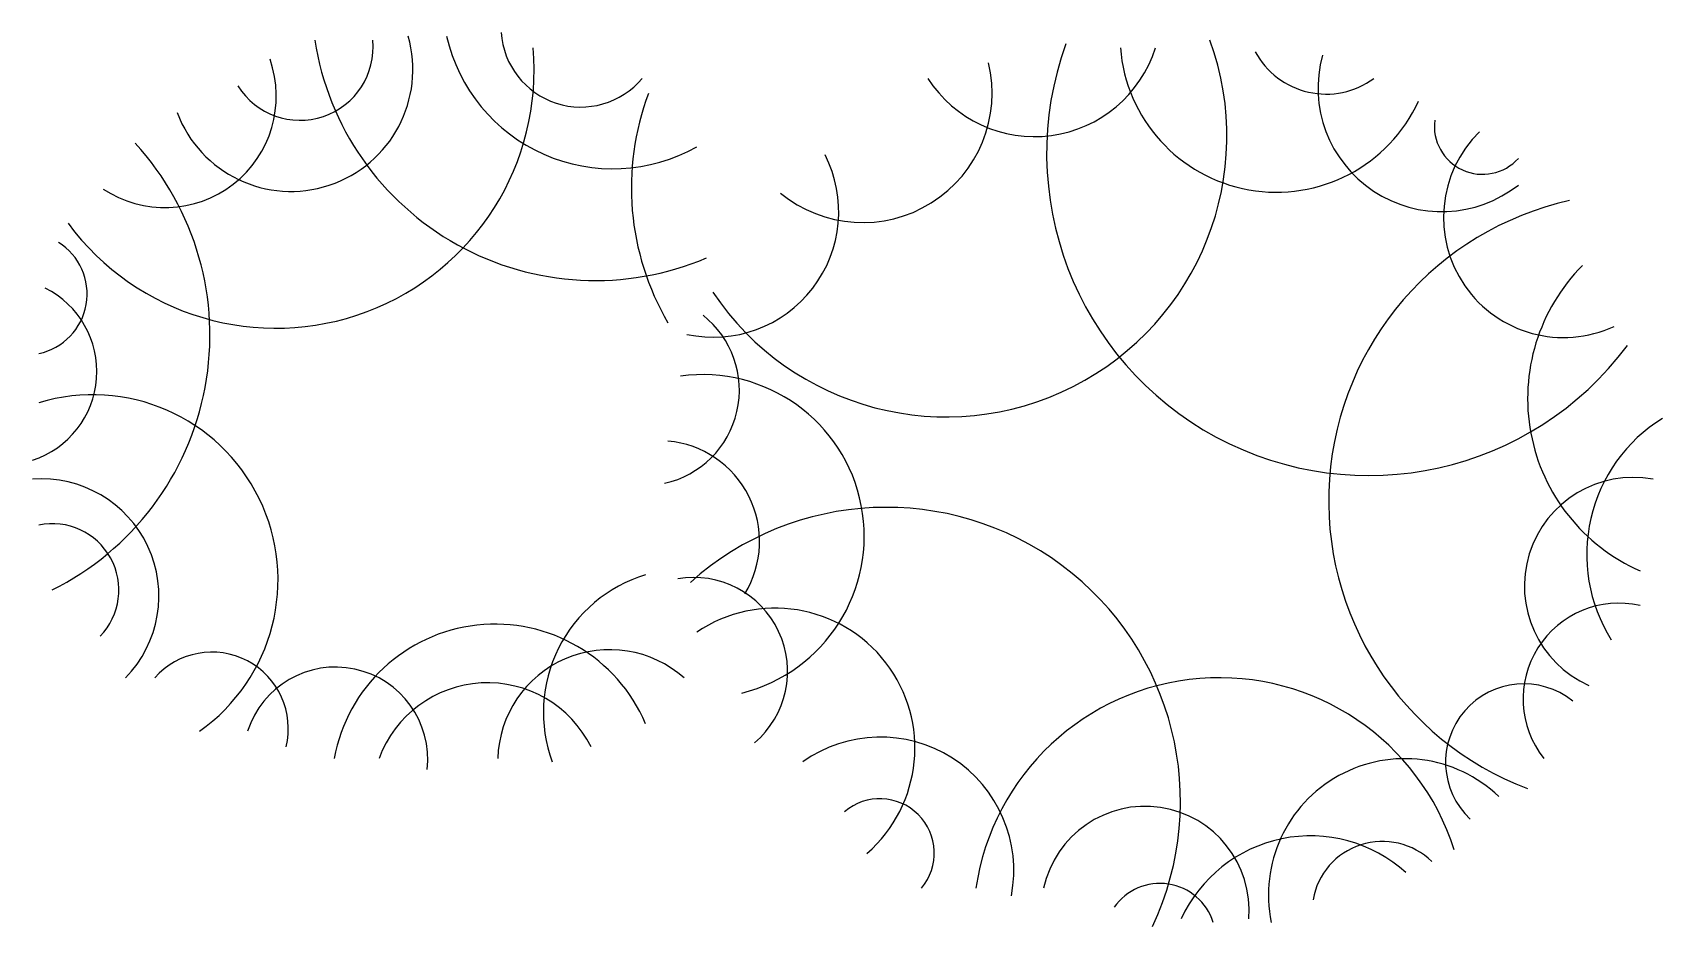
# Model space of a CAD drawing. Extents: x -4.79 to 2.05, y -1.78 to 1.97.
import ezdxf

# ---------------------------------------------------------------- set-up
doc = ezdxf.new("R2010")
doc.units = 0
doc.header["$LTSCALE"] = 100
doc.layers.add('P-ARVORE', color=7, linetype='CONTINUOUS')

msp = doc.modelspace()

# ---------------------------------------------------------------- linework, layer by layer
at = {"layer": 'P-ARVORE', "color": 0, "linetype": 'CONTINUOUS'}
for centre, radius, start, end in [((-3.7081, 1.8132), 0.5115, 200.68047, 15.93051), ((-3.6707, 1.907), 0.3069, 211.94903, 5.56792), ((-2.43, 2.1197), 1.1924, 188.82665, 293.01684), ((-2.3566, 2.1125), 0.716, 192.81577, 299.45236), ((-2.491, 1.9915), 0.3357, 183.9385, 320.11881), ((-0.957, 1.5337), 1.1789, 213.75721, 19.99098), ((0.8179, 1.4615), 1.3527, 160.10134, 323.38377), ((-3.7716, 1.8116), 1.0845, 216.40712, 4.94396), ((-4.2381, 1.7015), 0.4681, 236.41136, 19.32692), ((-0.5862, 2.064), 0.5325, 212.71086, 342.63629), ((0.43, 1.9552), 0.6571, 184.37702, 335.35395), ((0.6385, 2.0483), 0.3381, 208.27409, 306.41434), ((1.1242, 1.7365), 0.5197, 164.73557, 308.25709), ((-1.3077, 1.7148), 0.544, 230.56237, 13.48569), ((-1.1557, 1.3169), 1.1232, 159.35921, 210.32731), ((1.2955, 1.5757), 0.2024, 172.84018, 318.04164), ((1.6358, 1.1922), 0.5043, 134.4341, 294.96103), ((-5.2419, 0.6974), 1.1934, 296.37701, 42.51186), ((-1.9347, 1.2162), 0.5268, 257.87626, 26.97618), ((1.9408, 0.0023), 1.2914, 102.53206, 249.33025), ((-4.8197, 0.8707), 0.2553, 281.96055, 58.2055), ((2.2755, 0.4322), 0.7907, 135.07713, 246.23913), ((-4.9152, 0.5453), 0.3916, 288.1344, 63.43764), ((-2.2255, 0.4669), 0.4002, 282.41587, 51.80365), ((-1.9796, -0.1464), 0.6786, 284.06029, 97.82305), ((-4.5401, -0.3296), 0.7773, 305.14256, 106.95596), ((2.4051, -0.2228), 0.6721, 121.79833, 212.18854), ((-2.1637, -0.1681), 0.4233, 328.60428, 84.78867), ((-4.7549, -0.3975), 0.4919, 315.65178, 94.49102), ((1.928, -0.3559), 0.4566, 79.41935, 245.9875), ((-1.2076, -1.2596), 1.2345, 334.82458, 131.85072), ((-4.71, -0.3723), 0.2788, 315.96192, 101.75681), ((-2.0453, -0.8858), 0.603, 106.75876, 200.20209), ((-2.0173, -0.7138), 0.3943, 310.44545, 99.80156), ((-1.6756, -1.0358), 0.5874, 311.08446, 124.05962), ((1.8686, -0.8301), 0.4026, 77.33881, 218.24182), ((-2.8511, -1.2022), 0.6867, 23.03492, 169.68508), ((-4.0402, -0.9536), 0.3207, 346.08121, 138.56952), ((-2.3701, -1.0929), 0.4702, 48.38234, 178.34051), ((-3.5214, -1.0831), 0.3873, 353.67809, 162.28476), ((0.1906, -1.7739), 1.0334, 17.46907, 171.67078), ((-2.8829, -1.2475), 0.4858, 26.50093, 159.74343), ((1.4693, -1.0954), 0.329, 51.34401, 226.70383), ((-1.2334, -1.5502), 0.5606, 349.13574, 125.53993), ((0.9683, -1.6524), 0.5719, 46.16825, 191.64631), ((-1.2355, -1.4771), 0.2284, 319.90246, 130.42554), ((-0.1213, -1.7173), 0.4368, 355.30332, 167.69914), ((0.5734, -2.0018), 0.5974, 47.87507, 155.39212), ((0.8754, -1.7242), 0.2962, 45.7036, 169.99298), ((-0.0592, -1.8401), 0.2356, 17.87167, 144.84463)]:
    msp.add_arc(centre, radius, start, end, dxfattribs=at)

doc.saveas('drawing.dxf')
